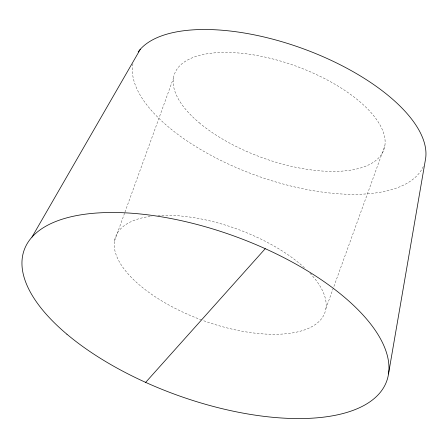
<?xml version="1.0" encoding="UTF-8"?>
<svg xmlns="http://www.w3.org/2000/svg" width="448" height="448" viewBox="0 0 448 448"><rect width="100%" height="100%" fill="white"/><g stroke="black" fill="none" stroke-linecap="round" stroke-linejoin="round"><path stroke-width="0.34" stroke-dasharray="2.24 1.68" d="M114.481 241.069L124.706 212.828M124.942 212.167L173.449 78.176M325.903 308.56L384.871 145.667M423.293 166.505A154.196 67.592 19.9 0 1 258.602 176.355A154.196 67.592 19.9 0 1 132.955 63.829M309.994 273.218A111.311 48.793 19.9 0 1 308.23 328.457A111.311 48.793 19.9 0 1 202.3 320.225M201.645 319.984A111.311 48.793 19.9 0 1 117.83 258.882A111.311 48.793 19.9 0 1 151.956 216.138M157.909 215.583A111.311 48.793 19.9 0 1 305.586 268.822M199.158 122.713A111.311 48.793 19.9 0 0 379.35 157.198A111.311 48.793 19.9 0 0 258.972 55.849A111.311 48.793 19.9 0 0 199.158 122.713"/><path stroke-width="0.67" d="M388.5 373.968L425.6 158.665A154.196 67.592 19.9 0 0 304.858 49.353A154.196 67.592 19.9 0 0 138.152 51.951M31.965 237.132L140.37 49.196M145.656 382.385L265.244 248.69M66.926 334.225A192.741 84.493 19.9 0 0 378.941 393.943A192.741 84.493 19.9 0 0 170.492 218.439A192.741 84.493 19.9 0 0 66.926 334.225"/></g></svg>
